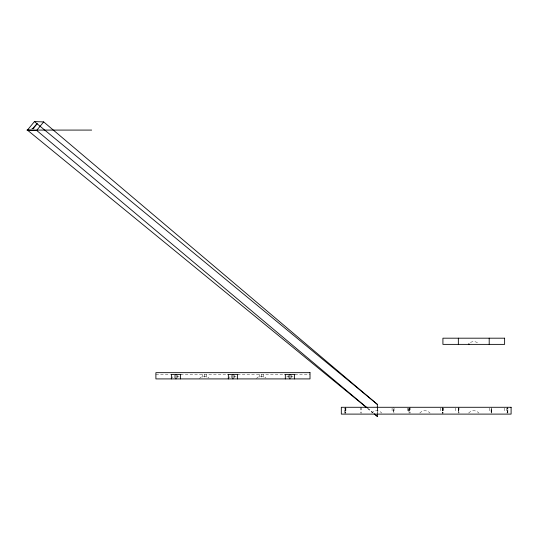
<?xml version="1.0" encoding="UTF-8"?>
<svg xmlns="http://www.w3.org/2000/svg" width="538" height="538" viewBox="0 0 538 538"><rect width="100%" height="100%" fill="white"/><g stroke="black" fill="none" stroke-linecap="round" stroke-linejoin="round"><path stroke-width="0.4" stroke-dasharray="2.69 2.02" d="M458.356 408.107L458.356 413.063L458.342 407.279M344.535 413.063L344.569 408.039M393.433 408.934L393.426 413.063L393.419 407.279M491.154 408.934L491.14 413.063L491.154 407.279M507.865 408.107L507.859 413.063L507.892 408.107M170.916 378.483L172.671 376.983L174.837 376.183M199.396 378.483C201.723 375.679 206.41 375.268 208.952 377.985M227.883 378.483L229.645 376.983L231.945 376.183M256.37 378.483C258.697 375.679 263.378 375.268 265.92 377.985M371.509 413.036C374.105 409.949 379.209 409.949 381.805 413.036M419.754 413.036C422.35 409.949 427.454 409.949 430.05 413.036M468.625 413.036C471.221 409.949 476.318 409.949 478.921 413.036M286.619 376.983L289.175 376.183M470.407 342.444C473.198 340.904 476.823 341.543 478.921 343.943M155.899 374.435L170.122 374.435M180.586 374.435L228.347 374.435M237.561 374.435L285.322 374.435M294.945 374.435L310.009 374.435M176.995 376.183L179.288 376.983M233.963 376.183L236.263 376.983M291.071 376.183L293.237 376.983M367.589 408.423L372.794 412.68M367.703 408.308L373.486 413.164M458.376 408.598L458.383 413.137M442.27 408.107L442.27 413.063M409.492 408.598L409.492 413.137M408.745 408.846L408.752 413.171M377.346 413.063L377.34 408.107L377.333 413.89M507.354 413.063L507.253 407.279L507.22 413.063M506.52 408.107L506.48 413.063M504.624 408.053L504.624 412.693M489.197 408.053L489.197 412.693M458.995 407.279L458.995 413.211M455.753 408.053L455.753 412.693M443.635 408.107L443.668 413.063M442.915 407.279L442.915 413.063M442.895 408.107L442.895 413.89M442.794 408.107L442.794 413.063M442.283 407.279L442.283 413.218M440.326 408.053L440.326 412.693M410.104 407.279L410.124 413.063M409.62 408.107L409.579 413.063M409.499 407.279L409.505 413.063M408.779 408.107L408.779 413.063M407.515 408.053L407.515 412.693M394.045 408.053L394.045 413.063M392.088 408.053L392.088 412.693M377.346 408.389L377.346 413.197M361.233 407.279L361.274 413.211M360.635 407.279L360.615 413.063M345.934 408.107L345.894 413.063M345.8 407.279L345.8 412.693M345.194 408.107L345.194 413.063L345.154 407.279M345.053 408.107L345.053 413.89M291.697 375.181L291.697 378.167M288.16 375.181L288.16 378.167M263.21 374.435L263.21 378.913M261.441 374.435L261.441 378.913M259.672 374.435L259.672 378.913M234.723 375.181L234.723 378.167M231.185 375.181L231.185 378.167M206.236 374.435L206.236 378.913M204.467 374.435L204.467 378.913M202.698 374.435L202.698 378.913M177.748 375.181L177.748 378.167M174.211 375.181L174.211 378.167M491.793 413.063L491.786 408.107L491.766 413.063"/><path stroke-width="0.81" d="M366.291 407.353L27.411 130.102L34.432 121.595L43.679 121.911L377.346 404.381L377.346 407.582M27.411 130.102L36.658 130.418L43.679 121.911M26.9 130.082L91.662 130.082M170.963 374.435L180.99 374.435M227.944 374.435L237.964 374.435M284.918 374.435L294.945 374.435M374.092 413.742L377.346 416.405L377.333 414.105M34.432 121.595L377.346 404.381M36.658 130.418L367.064 407.77M374.778 414.247L377.346 416.405M489.197 338.187L489.197 344.374M458.342 338.187L458.342 344.374M294.528 374.435L294.528 378.913M289.928 374.435L289.928 378.913M285.322 374.435L285.322 378.913M237.561 374.435L237.561 378.913M232.954 374.435L232.954 378.913M228.347 374.435L228.347 378.913M180.586 374.435L180.586 378.913M175.98 374.435L175.98 378.913M171.38 374.435L171.38 378.913M468.934 343.943L468.632 344.374L468.934 343.943M37.055 123.787L33.201 128.474C35.804 128.737 29.92 128.508 32.771 128.447L37.055 123.787M504.624 338.187L442.915 338.187L442.915 344.374L504.624 344.374L504.624 338.187M310.009 372.666L155.899 372.666L155.899 378.913L310.009 378.913L310.009 372.666M511.1 407.279L341.314 407.279L341.314 414.105L511.1 414.105L511.1 407.279"/></g></svg>
